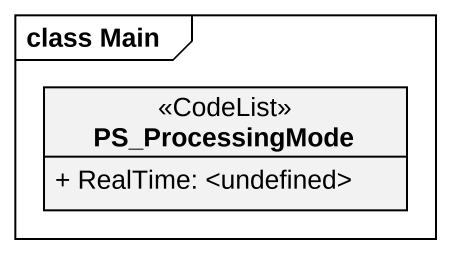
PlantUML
@startuml
mainframe class Main
hide circle
hide empty members
skinparam classAttributeIconSize 0
class PS_ProcessingMode <<CodeList>> {
  + RealTime: <undefined>
}
@enduml
